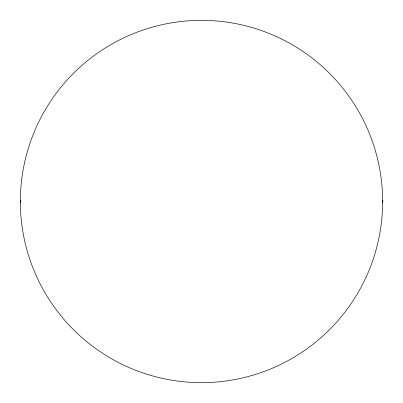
<?xml version="1.0" encoding="UTF-8"?>
<svg xmlns="http://www.w3.org/2000/svg" width="403" height="403" viewBox="0 0 403 403"><rect width="100%" height="100%" fill="white"/><g stroke="black" fill="none" stroke-linecap="round" stroke-linejoin="round"><path stroke-width="0.6" d="M382.638 202.699A181.149 181.149 0 0 1 206.583 382.578A181.149 181.149 0 0 1 20.699 212.875L20.377 202.633L20.699 190.125A181.149 181.149 0 0 1 206.583 20.422A181.149 181.149 0 0 1 382.638 200.301M20.377 200.367L20.377 202.633M382.85 200.367L382.623 202.633L382.85 200.367"/></g></svg>
